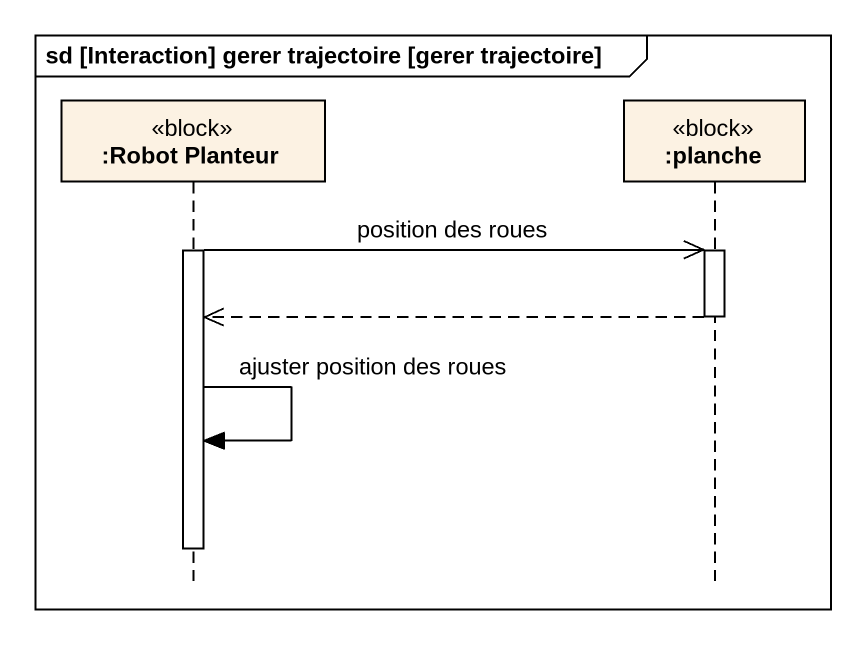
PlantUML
@startuml
mainframe sd [Interaction] gerer trajectoire [gerer trajectoire]
hide footbox
participant ":Robot Planteur" as Robot_Planteur <<block>>
participant ":planche" as planche <<block>>

activate Robot_Planteur
Robot_Planteur ->> planche : position des roues
activate planche
planche -->> Robot_Planteur
deactivate planche
Robot_Planteur -> Robot_Planteur : ajuster position des roues
deactivate Robot_Planteur
@enduml
